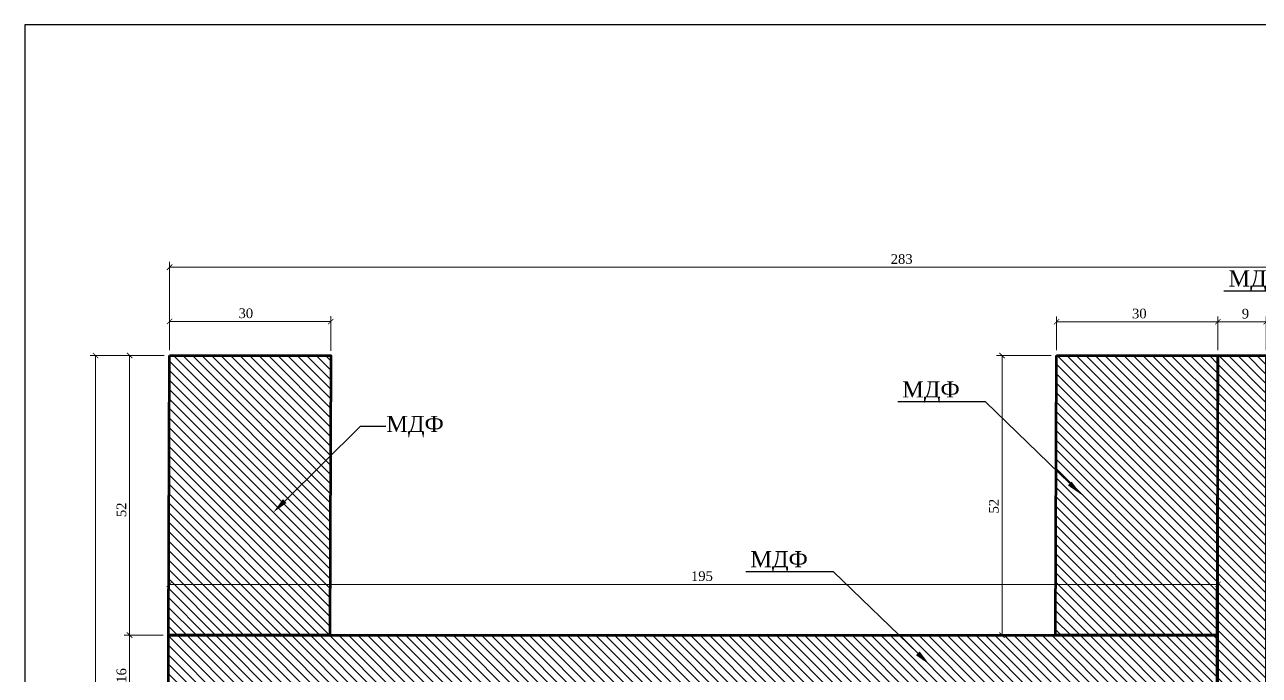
# Model space of a CAD drawing. Header units: millimetres. Extents: x 308831 to 309236, y -98733 to -98463.
# Drawn here: x 308831.4 to 309061.1, y -98584.2 to -98463.2 of the extents above; entities that cross this region are included whole.
import ezdxf
from ezdxf import colors
from ezdxf.entities.mleader import LeaderData, LeaderLine
from ezdxf.math import Vec2, Vec3

# ---------------------------------------------------------------- set-up
doc = ezdxf.new("R2010")
doc.units = ezdxf.units.MM
doc.header["$MEASUREMENT"] = 0
doc.layers.add('Outside panel', color=7, linetype='Continuous', lineweight=18, true_color=0x7f5e57)
doc.layers.add('линия 50', color=1, linetype='Continuous', lineweight=140)
doc.layers.add('размеры в модели', color=7, linetype='Continuous')
doc.styles.get("Standard").update_dxf_attribs({"font": 'times.ttf'})
doc.dimstyles.new('M_1', dxfattribs={"dimtxt": 1.8, "dimasz": 1, "dimexe": 1, "dimexo": 1, "dimgap": 0.6, "dimtad": 1, "dimdec": 0, "dimdsep": 46, "dimtxsty": 'Standard', "dimblk": 'ARCHTICK', "dimcen": -5, "dimclrd": 7, "dimclre": 7, "dimclrt": 7, "dimadec": 0, "dimazin": 0, "dimtfac": 1, "dimtdec": 0, "dimtmove": 0, "dimatfit": 3, "dimfxl": 1, "dimtolj": 1, "dimtzin": 0, "dimlwd": 5, "dimlwe": 5, "dimarcsym": 0})
pattern_1 = [(135, (-343.907, -7462.3926), (-0.8838834765, -0.8838834765), [])]

# ---------------------------------------------------------------- blocks, each defined once
blk = doc.blocks.new('_ArchTick')
at = {"color": 0, "linetype": 'ByBlock', "const_width": 0.15}
blk.add_lwpolyline([(-0.5, -0.5), (0.5, 0.5)], dxfattribs=at)
blk = doc.blocks.new('*D45')
at = {"layer": 'Defpoints', "color": 0, "ltscale": 1000, "transparency": 16777216}
for p in [(309141.36, -98508.29), (308858.36, -98524.71), (309141.36, -98524.71)]:
    blk.add_point(p, dxfattribs=at)
at = {"layer": 'размеры в модели', "color": 7, "lineweight": 5, "ltscale": 1000, "transparency": 16777216}
for p, q in [((308858.36, -98523.71), (308858.36, -98507.29)), ((308858.36, -98508.29), (309141.36, -98508.29)), ((309141.36, -98523.71), (309141.36, -98507.29))]:
    blk.add_line(p, q, dxfattribs=at)
at = {"layer": 'размеры в модели', "color": 7, "lineweight": 5, "ltscale": 1000, "transparency": 16777216, "rotation": 180}
blk.add_blockref('_ArchTick', (308858.36, -98508.29), dxfattribs=at)
at = {"layer": 'размеры в модели', "color": 7, "lineweight": 5, "ltscale": 1000, "transparency": 16777216}
blk.add_blockref('_ArchTick', (309141.36, -98508.29), dxfattribs=at)
at = {"layer": 'размеры в модели', "color": 7, "ltscale": 1000, "transparency": 16777216, "insert": (308994.54, -98506.77), "char_height": 1.8, "attachment_point": 5}
blk.add_mtext('\\A1;283', dxfattribs=at)
blk = doc.blocks.new('*D41')
at = {"layer": 'Defpoints', "color": 0, "ltscale": 1000, "transparency": 16777216}
for p in [(308858.36, -98524.71), (308844.61, -98674.72), (308857.99, -98674.72)]:
    blk.add_point(p, dxfattribs=at)
at = {"layer": 'размеры в модели', "color": 7, "lineweight": 5, "ltscale": 1000, "transparency": 16777216}
for p, q in [((308857.36, -98524.71), (308843.61, -98524.71)), ((308844.61, -98524.71), (308844.61, -98674.72)), ((308856.99, -98674.72), (308843.61, -98674.72))]:
    blk.add_line(p, q, dxfattribs=at)
for p, rotation in [((308844.61, -98524.71), 90), ((308844.61, -98674.72), 270)]:
    blk.add_blockref('_ArchTick', p, dxfattribs=dict(at, rotation=rotation))
at = {"layer": 'размеры в модели', "color": 7, "ltscale": 1000, "transparency": 16777216, "insert": (308843.09, -98604.45), "char_height": 1.8, "attachment_point": 5, "rotation": 90}
blk.add_mtext('\\A1;150', dxfattribs=at)
blk = doc.blocks.new('*D32')
at = {"layer": 'Defpoints', "color": 0, "ltscale": 1000, "transparency": 16777216}
for p in [(309062.36, -98518.44), (309053.36, -98524.71), (309062.36, -98524.71)]:
    blk.add_point(p, dxfattribs=at)
at = {"layer": 'размеры в модели', "color": 7, "lineweight": 5, "ltscale": 1000, "transparency": 16777216}
for p, q in [((309053.36, -98523.71), (309053.36, -98517.44)), ((309053.36, -98518.44), (309062.36, -98518.44)), ((309062.36, -98523.71), (309062.36, -98517.44))]:
    blk.add_line(p, q, dxfattribs=at)
at = {"layer": 'размеры в модели', "color": 7, "lineweight": 5, "ltscale": 1000, "transparency": 16777216, "rotation": 180}
blk.add_blockref('_ArchTick', (309053.36, -98518.44), dxfattribs=at)
at = {"layer": 'размеры в модели', "color": 7, "lineweight": 5, "ltscale": 1000, "transparency": 16777216}
blk.add_blockref('_ArchTick', (309062.36, -98518.44), dxfattribs=at)
at = {"layer": 'размеры в модели', "color": 7, "ltscale": 1000, "transparency": 16777216, "insert": (309058.49, -98516.93), "char_height": 1.8, "attachment_point": 5}
blk.add_mtext('\\A1;9', dxfattribs=at)
blk = doc.blocks.new('*D31')
at = {"layer": 'Defpoints', "color": 0, "ltscale": 1000, "transparency": 16777216}
for p in [(309023.36, -98524.71), (309013.21, -98576.71), (309023.17, -98576.71)]:
    blk.add_point(p, dxfattribs=at)
at = {"layer": 'размеры в модели', "color": 7, "lineweight": 5, "ltscale": 1000, "transparency": 16777216}
for p, q in [((309022.36, -98524.71), (309012.21, -98524.71)), ((309013.21, -98524.71), (309013.21, -98576.71)), ((309022.17, -98576.71), (309012.21, -98576.71))]:
    blk.add_line(p, q, dxfattribs=at)
for p, rotation in [((309013.21, -98524.71), 90), ((309013.21, -98576.71), 270)]:
    blk.add_blockref('_ArchTick', p, dxfattribs=dict(at, rotation=rotation))
at = {"layer": 'размеры в модели', "color": 7, "ltscale": 1000, "transparency": 16777216, "insert": (309011.69, -98552.72), "char_height": 1.8, "attachment_point": 5, "rotation": 90}
blk.add_mtext('\\A1;52', dxfattribs=at)
blk = doc.blocks.new('*D30')
at = {"layer": 'Defpoints', "color": 0, "ltscale": 1000, "transparency": 16777216}
for p in [(309053.36, -98518.42), (309023.36, -98524.71), (309053.36, -98524.71)]:
    blk.add_point(p, dxfattribs=at)
at = {"layer": 'размеры в модели', "color": 7, "lineweight": 5, "ltscale": 1000, "transparency": 16777216}
for p, q in [((309023.36, -98523.71), (309023.36, -98517.42)), ((309023.36, -98518.42), (309053.36, -98518.42)), ((309053.36, -98523.71), (309053.36, -98517.42))]:
    blk.add_line(p, q, dxfattribs=at)
at = {"layer": 'размеры в модели', "color": 7, "lineweight": 5, "ltscale": 1000, "transparency": 16777216, "rotation": 180}
blk.add_blockref('_ArchTick', (309023.36, -98518.42), dxfattribs=at)
at = {"layer": 'размеры в модели', "color": 7, "lineweight": 5, "ltscale": 1000, "transparency": 16777216}
blk.add_blockref('_ArchTick', (309053.36, -98518.42), dxfattribs=at)
at = {"layer": 'размеры в модели', "color": 7, "ltscale": 1000, "transparency": 16777216, "insert": (309038.75, -98516.91), "char_height": 1.8, "attachment_point": 5}
blk.add_mtext('\\A1;30', dxfattribs=at)
blk = doc.blocks.new('*D13')
at = {"layer": 'Defpoints', "color": 0, "ltscale": 1000, "transparency": 16777216}
for p in [(309053.36, -98567.27), (308858.3, -98576.71), (309053.36, -98576.71)]:
    blk.add_point(p, dxfattribs=at)
at = {"layer": 'размеры в модели', "color": 7, "lineweight": 5, "ltscale": 1000, "transparency": 16777216}
for p, q in [((308858.3, -98575.71), (308858.3, -98566.27)), ((309053.36, -98575.71), (309053.36, -98566.27)), ((308858.3, -98567.27), (309053.36, -98567.27))]:
    blk.add_line(p, q, dxfattribs=at)
at = {"layer": 'размеры в модели', "color": 7, "lineweight": 5, "ltscale": 1000, "transparency": 16777216, "rotation": 180}
blk.add_blockref('_ArchTick', (308858.3, -98567.27), dxfattribs=at)
at = {"layer": 'размеры в модели', "color": 7, "lineweight": 5, "ltscale": 1000, "transparency": 16777216}
blk.add_blockref('_ArchTick', (309053.36, -98567.27), dxfattribs=at)
at = {"layer": 'размеры в модели', "color": 7, "ltscale": 1000, "transparency": 16777216, "insert": (308957.39, -98565.75), "char_height": 1.8, "attachment_point": 5}
blk.add_mtext('\\A1;195', dxfattribs=at)
blk = doc.blocks.new('*D5')
at = {"layer": 'Defpoints', "color": 0, "ltscale": 1000, "transparency": 16777216}
for p in [(308858.17, -98576.71), (308850.92, -98592.71), (308858.17, -98592.71)]:
    blk.add_point(p, dxfattribs=at)
at = {"layer": 'размеры в модели', "color": 7, "lineweight": 5, "ltscale": 1000, "transparency": 16777216}
for p, q in [((308857.17, -98576.71), (308849.92, -98576.71)), ((308850.92, -98576.71), (308850.92, -98592.71)), ((308857.17, -98592.71), (308849.92, -98592.71))]:
    blk.add_line(p, q, dxfattribs=at)
for p, rotation in [((308850.92, -98576.71), 90), ((308850.92, -98592.71), 270)]:
    blk.add_blockref('_ArchTick', p, dxfattribs=dict(at, rotation=rotation))
at = {"layer": 'размеры в модели', "color": 7, "ltscale": 1000, "transparency": 16777216, "insert": (308849.41, -98584.21), "char_height": 1.8, "attachment_point": 5, "rotation": 90}
blk.add_mtext('\\A1;16', dxfattribs=at)
blk = doc.blocks.new('*D4')
at = {"layer": 'Defpoints', "color": 0, "ltscale": 1000, "transparency": 16777216}
for p in [(308858.36, -98524.71), (308850.94, -98576.71), (308858.17, -98576.71)]:
    blk.add_point(p, dxfattribs=at)
at = {"layer": 'размеры в модели', "color": 7, "lineweight": 5, "ltscale": 1000, "transparency": 16777216}
for p, q in [((308857.36, -98524.71), (308849.94, -98524.71)), ((308850.94, -98524.71), (308850.94, -98576.71)), ((308857.17, -98576.71), (308849.94, -98576.71))]:
    blk.add_line(p, q, dxfattribs=at)
for p, rotation in [((308850.94, -98524.71), 90), ((308850.94, -98576.71), 270)]:
    blk.add_blockref('_ArchTick', p, dxfattribs=dict(at, rotation=rotation))
at = {"layer": 'размеры в модели', "color": 7, "ltscale": 1000, "transparency": 16777216, "insert": (308849.42, -98553.4), "char_height": 1.8, "attachment_point": 5, "rotation": 90}
blk.add_mtext('\\A1;52', dxfattribs=at)
blk = doc.blocks.new('*D3')
at = {"layer": 'Defpoints', "color": 0, "ltscale": 1000, "transparency": 16777216}
for p in [(308888.35, -98518.38), (308858.36, -98524.71), (308888.35, -98524.82)]:
    blk.add_point(p, dxfattribs=at)
at = {"layer": 'размеры в модели', "color": 7, "lineweight": 5, "ltscale": 1000, "transparency": 16777216}
for p, q in [((308858.36, -98523.71), (308858.36, -98517.38)), ((308858.36, -98518.38), (308888.35, -98518.38)), ((308888.35, -98523.82), (308888.35, -98517.38))]:
    blk.add_line(p, q, dxfattribs=at)
at = {"layer": 'размеры в модели', "color": 7, "lineweight": 5, "ltscale": 1000, "transparency": 16777216, "rotation": 180}
blk.add_blockref('_ArchTick', (308858.36, -98518.38), dxfattribs=at)
at = {"layer": 'размеры в модели', "color": 7, "lineweight": 5, "ltscale": 1000, "transparency": 16777216}
blk.add_blockref('_ArchTick', (308888.35, -98518.38), dxfattribs=at)
at = {"layer": 'размеры в модели', "color": 7, "ltscale": 1000, "transparency": 16777216, "insert": (308872.55, -98516.86), "char_height": 1.8, "attachment_point": 5}
blk.add_mtext('\\A1;30', dxfattribs=at)

msp = doc.modelspace()

# ---------------------------------------------------------------- hatches: boundary and pattern name
at = {"layer": 'Outside panel', "ltscale": 1000}
h = msp.add_hatch(dxfattribs=at)
h.set_pattern_fill('ANSI31', color=5, scale=10, angle=90)
h.set_pattern_definition(pattern_1)
h.paths.add_polyline_path([(308888.36, -98524.71), (308858.36, -98524.71), (308858.17, -98576.71), (308888.17, -98576.71)])
h = msp.add_hatch(dxfattribs=at)
h.set_pattern_fill('ANSI31', color=5, scale=10, angle=90)
h.set_pattern_definition(pattern_1)
h.paths.add_polyline_path([(309053.36, -98524.71), (309023.36, -98524.71), (309023.17, -98576.71), (309053.17, -98576.71)])
h = msp.add_hatch(dxfattribs=at)
h.set_pattern_fill('ANSI31', color=5, scale=10, angle=90)
h.set_pattern_definition(pattern_1)
h.paths.add_polyline_path([(309062.36, -98524.71), (309053.36, -98524.71), (309053.36, -98603.71), (309062.36, -98603.71)])
h = msp.add_hatch(dxfattribs=at)
h.set_pattern_fill('ANSI31', color=5, scale=10, angle=90)
h.set_pattern_definition(pattern_1)
h.paths.add_polyline_path([(309053.17, -98576.71), (308858.17, -98576.71), (308858.17, -98592.71), (309053.17, -98592.71)])

# ---------------------------------------------------------------- linework, layer by layer
at = {"color": 6, "ltscale": 1000}
msp.add_lwpolyline([(308831.41, -98733.18), (309236.41, -98733.18), (309236.41, -98463.18), (308831.41, -98463.18)], close=True, dxfattribs=at)
at = {"layer": 'линия 50', "color": 7}
for points in [[(308858.36, -98524.71), (308888.36, -98524.71), (308888.17, -98576.71), (308858.17, -98576.71)], [(309023.36, -98524.71), (309053.36, -98524.71), (309053.17, -98576.71), (309023.17, -98576.71)], [(309053.36, -98524.71), (309062.36, -98524.71), (309062.36, -98603.71), (309053.36, -98603.71)], [(308858.17, -98576.71), (309053.17, -98576.71), (309053.17, -98592.71), (308858.17, -98592.71)]]:
    msp.add_lwpolyline(points, close=True, dxfattribs=at)

# ---------------------------------------------------------------- dimensions: what is measured, and where the dimension line sits
at = {"layer": 'размеры в модели', "color": 5, "ltscale": 1000}
for base, p1, p2, picture, middle in [((309141.36, -98508.29), (308858.36, -98524.71), (309141.36, -98524.71), '*D45', (308994.54, -98508.29)), ((308888.35, -98518.38), (308858.36, -98524.71), (308888.35, -98524.82), '*D3', (308872.55, -98518.38)), ((309053.36, -98518.42), (309023.36, -98524.71), (309053.36, -98524.71), '*D30', (309038.75, -98518.42)), ((309062.36, -98518.44), (309053.36, -98524.71), (309062.36, -98524.71), '*D32', (309058.49, -98518.44)), ((309053.36, -98567.27), (308858.3, -98576.71), (309053.36, -98576.71), '*D13', (308957.39, -98567.27))]:
    dim = msp.add_linear_dim(base=base, p1=p1, p2=p2, dimstyle='M_1', dxfattribs=at)
    dim.commit()
    dim.dimension.update_dxf_attribs({"geometry": picture, "text_midpoint": middle, "dimtype": 128})
for base, p1, p2, picture, middle in [((308844.61, -98674.72), (308858.36, -98524.71), (308857.99, -98674.72), '*D41', (308844.61, -98604.45)), ((308850.94, -98576.71), (308858.36, -98524.71), (308858.17, -98576.71), '*D4', (308850.94, -98553.4)), ((309013.21, -98576.71), (309023.36, -98524.71), (309023.17, -98576.71), '*D31', (309013.21, -98552.72)), ((308850.92, -98592.71), (308858.17, -98576.71), (308858.17, -98592.71), '*D5', (308850.92, -98584.21))]:
    dim = msp.add_linear_dim(base=base, p1=p1, p2=p2, angle=90, dimstyle='M_1', dxfattribs=at)
    dim.commit()
    dim.dimension.update_dxf_attribs({"geometry": picture, "text_midpoint": middle, "dimtype": 128})

# ---------------------------------------------------------------- leaders
at = {"layer": 'размеры в модели', "color": 7, "ltscale": 1000}
ml = msp.add_multileader_mtext('Standard', dxfattribs=at)
ml.set_content('\\A1;МДФ  ', color=7)
ml.set_leader_properties()
ml.build(insert=Vec2(0, 0))
ml.multileader.update_dxf_attribs({"text_right_attachment_type": 6, "dogleg_length": 0.36, "arrow_head_size": 3})
ctx = ml.context
ctx.base_point, ctx.char_height, ctx.arrow_head_size, ctx.landing_gap_size, ctx.plane_origin = Vec3(309055.71, -98510.79), 3, 3, 0.09, Vec3(309070.07, -98532.68)
ctx.right_attachment, ctx.text_align_type = 6, 2
notes = []
notes.append((ctx, [(0, (1, 1, 0), (309070.79, -98512.71), (-1, 0), 4.68, [(0, [(309088.65, -98529.95)], 0, [])])]))
ctx.mtext.insert, ctx.mtext.alignment, ctx.mtext.flow_direction = Vec3(309066.03, -98508.87), 3, 5
ml = msp.add_multileader_mtext('Standard', dxfattribs=at)
ml.set_content('\\A1;МДФ  ', color=7)
ml.set_leader_properties()
ml.build(insert=Vec2(0, 0))
ml.multileader.update_dxf_attribs({"text_right_attachment_type": 6, "dogleg_length": 0.36, "arrow_head_size": 3})
ctx = ml.context
ctx.base_point, ctx.char_height, ctx.arrow_head_size, ctx.landing_gap_size, ctx.plane_origin = Vec3(308995.03, -98531.43), 3, 3, 0.09, Vec3(309009.39, -98553.32)
ctx.right_attachment, ctx.text_align_type = 6, 2
notes.append((ctx, [(0, (1, 1, 0), (309010.11, -98533.35), (-1, 0), 4.68, [(0, [(309027.97, -98550.59)], 0, [])])]))
ctx.mtext.insert, ctx.mtext.alignment, ctx.mtext.flow_direction = Vec3(309005.34, -98529.51), 3, 5
ml = msp.add_multileader_mtext('Standard', dxfattribs=at)
ml.set_content('\\A1;МДФ  ', color=7)
ml.set_leader_properties()
ml.build(insert=Vec2(0, 0))
ml.multileader.update_dxf_attribs({"text_right_attachment_type": 6, "dogleg_length": 0.36, "arrow_head_size": 3})
ctx = ml.context
ctx.base_point, ctx.char_height, ctx.arrow_head_size, ctx.landing_gap_size, ctx.plane_origin = Vec3(308898.58, -98537.85), 3, 3, 0.09, Vec3(308906.4, -98555.47)
ctx.right_attachment = 6
notes.append((ctx, [(1, (1, 1, 0), (308893.9, -98537.85), (1, 0), 4.68, [(0, [(308877.65, -98553.88)], 0, [])])]))
ctx.mtext.insert, ctx.mtext.flow_direction = Vec3(308898.67, -98535.93), 5
ml = msp.add_multileader_mtext('Standard', dxfattribs=at)
ml.set_content('\\A1;МДФ  ', color=7)
ml.set_leader_properties()
ml.build(insert=Vec2(0, 0))
ml.multileader.update_dxf_attribs({"text_right_attachment_type": 6, "dogleg_length": 0.36, "arrow_head_size": 3})
ctx = ml.context
ctx.base_point, ctx.char_height, ctx.arrow_head_size, ctx.landing_gap_size, ctx.plane_origin = Vec3(308966.77, -98563.01), 3, 3, 0.09, Vec3(308981.13, -98584.89)
ctx.right_attachment, ctx.text_align_type = 6, 2
notes.append((ctx, [(0, (1, 1, 0), (308981.85, -98564.93), (-1, 0), 4.68, [(0, [(308999.7, -98582.17)], 0, [])])]))
ctx.mtext.insert, ctx.mtext.alignment, ctx.mtext.flow_direction = Vec3(308977.08, -98561.08), 3, 5
for ctx, leaders in notes:
    for number, flags, end, landing, length, lines in leaders:
        leader = LeaderData()
        leader.index, (leader.has_last_leader_line, leader.has_dogleg_vector, leader.attachment_direction) = number, flags
        leader.last_leader_point, leader.dogleg_vector, leader.dogleg_length = Vec3(end), Vec3(landing), length
        for number, points, colour, breaks in lines:
            line = LeaderLine()
            line.index, line.vertices, line.color, line.breaks = number, Vec3.list(points), colors.encode_raw_color(colour), breaks
            leader.lines.append(line)
        ctx.leaders.append(leader)

doc.saveas('drawing.dxf')
